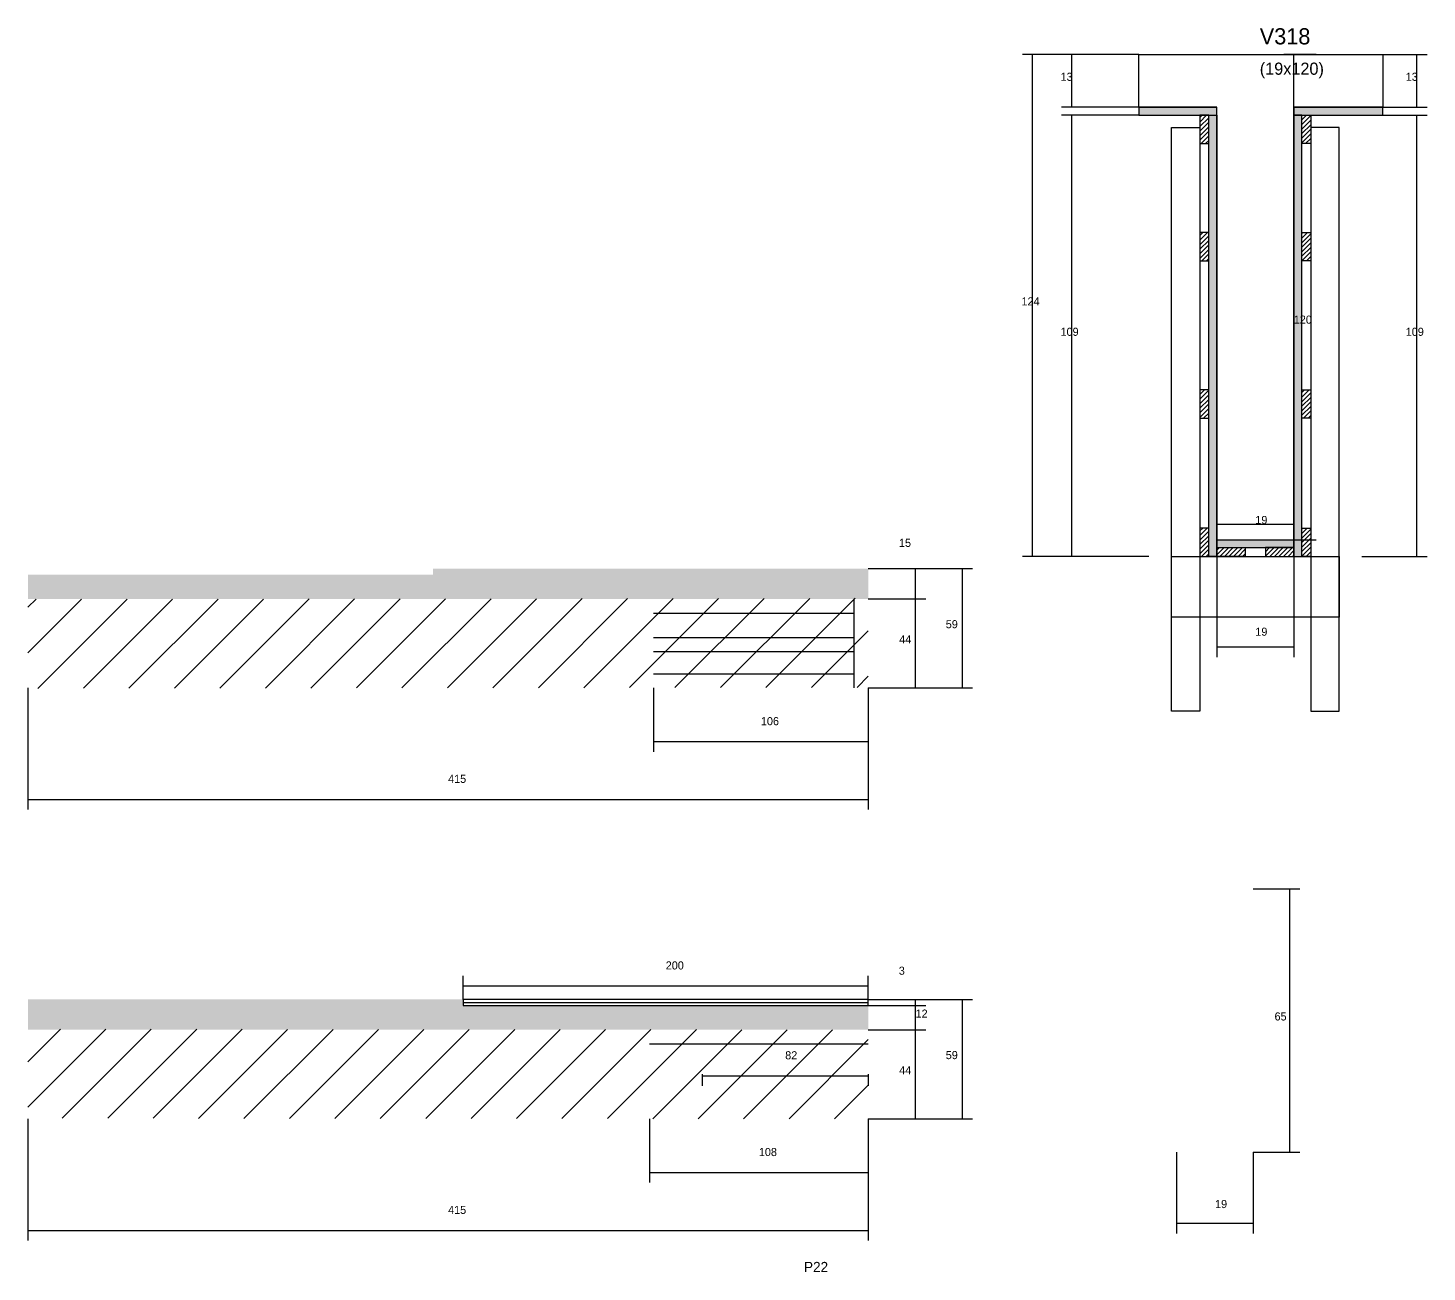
# Model space of a CAD drawing. Header units: metres. Extents: x 3577 to 4881, y 2355 to 3617.
# Drawn here: x 3577 to 4268, y 3002 to 3617 of the extents above; entities that cross this region are included whole.
import ezdxf

# ---------------------------------------------------------------- set-up
doc = ezdxf.new("R2010")
doc.units = ezdxf.units.M
for name, color, linetype in [('CONCRETO', 251, 'Continuous'), ('COTA', 241, 'Continuous'), ('Hachura', 253, 'Continuous'), ('Madeira', 126, 'Continuous'), ('NOMENCLATURA', 7, 'Continuous'), ('Painéis', 200, 'Continuous'), ('REAPROVEITAMENTO', 251, 'Continuous'), ('SARR_2.2x7', 40, 'Continuous'), ('SARR_3.5x7', 81, 'Continuous'), ('SARR_EDITAR', 141, 'Continuous'), ('Texto Seção', 7, 'Continuous')]:
    doc.layers.add(name, color=color, linetype=linetype)

msp = doc.modelspace()

# ---------------------------------------------------------------- hatches: boundary and pattern name
at = {"layer": 'COTA'}
h = msp.add_hatch(dxfattribs=at)
h.set_pattern_fill('AR-CONC', scale=0.03)
h.paths.add_polyline_path([(3777.3, 3346.5), (3577.3, 3346.5), (3577.3, 3346.5), (3577.3, 3334.5), (3577.3, 3334.5), (3992.3, 3334.5), (3992.3, 3334.5), (3992.3, 3349.5), (3992.3, 3349.5), (3777.3, 3349.5), (3777.3, 3349.5), (3777.3, 3346.5)])
h = msp.add_hatch(dxfattribs=at)
h.set_pattern_fill('AR-CONC', scale=0.03)
h.paths.add_polyline_path([(3792.3, 3133.6), (3992.3, 3133.6), (3992.3, 3133.6), (3992.3, 3121.6), (3992.3, 3121.6), (3577.3, 3121.6), (3577.3, 3121.6), (3577.3, 3136.6), (3577.3, 3136.6), (3792.3, 3136.6), (3792.3, 3136.6), (3792.3, 3133.6)])
at = {"layer": 'Hachura'}
h = msp.add_hatch(color=8, dxfattribs=at)
h.dxf.hatch_style = 1
h.paths.add_polyline_path([(4164.5, 3573.5), (4164.5, 3577.5), (4164.5, 3577.5), (4125.9, 3577.5), (4125.9, 3577.5), (4125.9, 3573.5), (4125.9, 3573.5), (4164.5, 3573.5)])
h = msp.add_hatch(dxfattribs=at)
h.set_pattern_fill('ANSI31', scale=0.5)
h.paths.add_polyline_path([(4156.1, 3559.5), (4160.5, 3559.5), (4160.5, 3559.5), (4160.5, 3573.5), (4160.5, 3573.5), (4156.1, 3573.5), (4156.1, 3573.5), (4156.1, 3559.5)])
h = msp.add_hatch(color=8, dxfattribs=at)
h.dxf.hatch_style = 1
h.paths.add_polyline_path([(4160.5, 3573.5), (4164.5, 3573.5), (4164.5, 3573.5), (4164.5, 3355.5), (4164.5, 3355.5), (4160.5, 3355.5), (4160.5, 3355.5), (4160.5, 3573.5)])
h = msp.add_hatch(color=8, dxfattribs=at)
h.dxf.hatch_style = 1
h.paths.add_polyline_path([(4246.5, 3573.5), (4246.5, 3577.5), (4246.5, 3577.5), (4202.5, 3577.5), (4202.5, 3577.5), (4202.5, 3573.5), (4202.5, 3573.5), (4246.5, 3573.5)])
h = msp.add_hatch(color=8, dxfattribs=at)
h.dxf.hatch_style = 1
h.paths.add_polyline_path([(4206.5, 3575.5), (4202.5, 3575.5), (4202.5, 3575.5), (4202.5, 3355.5), (4202.5, 3355.5), (4206.5, 3355.5), (4206.5, 3355.5), (4206.5, 3575.5)])
h = msp.add_hatch(dxfattribs=at)
h.set_pattern_fill('ANSI31', scale=0.5)
h.paths.add_polyline_path([(4210.9, 3559.5), (4206.5, 3559.5), (4206.5, 3559.5), (4206.5, 3573.5), (4206.5, 3573.5), (4210.9, 3573.5), (4210.9, 3573.5), (4210.9, 3559.5)])
h = msp.add_hatch(dxfattribs=at)
h.set_pattern_fill('ANSI31', scale=0.5)
h.paths.add_polyline_path([(4156.1, 3501.5), (4160.5, 3501.5), (4160.5, 3501.5), (4160.5, 3515.5), (4160.5, 3515.5), (4156.1, 3515.5), (4156.1, 3515.5), (4156.1, 3501.5)])
h = msp.add_hatch(dxfattribs=at)
h.set_pattern_fill('ANSI31', scale=0.5)
h.paths.add_polyline_path([(4210.9, 3501.5), (4206.5, 3501.5), (4206.5, 3501.5), (4206.5, 3515.5), (4206.5, 3515.5), (4210.9, 3515.5), (4210.9, 3515.5), (4210.9, 3501.5)])
h = msp.add_hatch(dxfattribs=at)
h.set_pattern_fill('ANSI31', scale=0.5)
h.paths.add_polyline_path([(4156.1, 3423.8), (4160.5, 3423.8), (4160.5, 3423.8), (4160.5, 3437.8), (4160.5, 3437.8), (4156.1, 3437.8), (4156.1, 3437.8), (4156.1, 3423.8)])
h = msp.add_hatch(dxfattribs=at)
h.set_pattern_fill('ANSI31', scale=0.5)
h.paths.add_polyline_path([(4210.9, 3423.8), (4206.5, 3423.8), (4206.5, 3423.8), (4206.5, 3437.8), (4206.5, 3437.8), (4210.9, 3437.8), (4210.9, 3437.8), (4210.9, 3423.8)])
h = msp.add_hatch(dxfattribs=at)
h.set_pattern_fill('ANSI31', scale=0.5)
h.paths.add_polyline_path([(4156.1, 3355.5), (4160.5, 3355.5), (4160.5, 3355.5), (4160.5, 3369.5), (4160.5, 3369.5), (4156.1, 3369.5), (4156.1, 3369.5), (4156.1, 3355.5)])
h = msp.add_hatch(dxfattribs=at)
h.set_pattern_fill('ANSI31', scale=0.5)
h.paths.add_polyline_path([(4210.9, 3355.5), (4206.5, 3355.5), (4206.5, 3355.5), (4206.5, 3369.5), (4206.5, 3369.5), (4210.9, 3369.5), (4210.9, 3369.5), (4210.9, 3355.5)])
h = msp.add_hatch(color=8, dxfattribs=at)
h.dxf.hatch_style = 1
h.paths.add_polyline_path([(4202.5, 3359.9), (4202.5, 3363.5), (4202.5, 3363.5), (4164.5, 3363.5), (4164.5, 3363.5), (4164.5, 3359.9), (4164.5, 3359.9), (4202.5, 3359.9)])
h = msp.add_hatch(dxfattribs=at)
h.set_pattern_fill('ANSI31', scale=0.5)
h.paths.add_polyline_path([(4164.5, 3355.5), (4164.5, 3359.9), (4164.5, 3359.9), (4178.5, 3359.9), (4178.5, 3359.9), (4178.5, 3355.5), (4178.5, 3355.5), (4164.5, 3355.5)])
h = msp.add_hatch(dxfattribs=at)
h.set_pattern_fill('ANSI31', scale=0.5)
h.paths.add_polyline_path([(4202.5, 3355.5), (4202.5, 3359.9), (4202.5, 3359.9), (4188.5, 3359.9), (4188.5, 3359.9), (4188.5, 3355.5), (4188.5, 3355.5), (4202.5, 3355.5)])
at = {"layer": 'REAPROVEITAMENTO'}
h = msp.add_hatch(dxfattribs=at)
h.set_pattern_fill('ANSI31', scale=5)
h.paths.add_polyline_path([(3992.3, 3290.8), (3992.3, 3334.8), (3992.3, 3334.8), (3577.3, 3334.3), (3577.3, 3334.3), (3577.3, 3290.3), (3577.3, 3290.3), (3992.3, 3290.8)])
h = msp.add_hatch(dxfattribs=at)
h.set_pattern_fill('ANSI31', scale=5)
h.paths.add_polyline_path([(3577.3, 3077.9), (3577.3, 3121.9), (3577.3, 3121.9), (3992.3, 3121.6), (3992.3, 3121.6), (3992.3, 3077.6), (3992.3, 3077.6), (3577.3, 3077.9)])

# ---------------------------------------------------------------- linework, layer by layer
at = {"layer": 'CONCRETO'}
msp.add_lwpolyline([(4125.9, 3577.5), (4125.9, 3603.5), (4246.5, 3603.5), (4246.5, 3577.5), (4202.5, 3577.5), (4202.5, 3363.5), (4164.5, 3363.5), (4164.5, 3577.5)], close=True, dxfattribs=at)
at = {"layer": 'COTA'}
for p, q in [((4125.9, 3603.5), (4068.5, 3603.5)), ((4073.5, 3355.5), (4073.5, 3603.5)), ((4125.9, 3603.5), (4087.8, 3603.5)), ((4092.8, 3577.5), (4092.8, 3603.5)), ((4213.5, 3603.5), (4197.5, 3603.5)), ((4202.5, 3363.5), (4202.5, 3603.5)), ((4246.5, 3603.5), (4268.3, 3603.5)), ((4263.3, 3577.5), (4263.3, 3603.5)), ((4125.9, 3577.5), (4087.8, 3577.5)), ((4125.9, 3573.5), (4087.8, 3573.5)), ((4092.8, 3355.5), (4092.8, 3573.5)), ((4246.5, 3577.5), (4268.3, 3577.5)), ((4246.5, 3573.5), (4268.3, 3573.5)), ((4263.3, 3355.5), (4263.3, 3573.5)), ((4164.5, 3355.5), (4164.5, 3376.5)), ((4202.5, 3355.5), (4202.5, 3376.5)), ((4164.5, 3371.5), (4202.5, 3371.5)), ((4213.5, 3363.5), (4197.5, 3363.5)), ((4130.9, 3355.5), (4068.5, 3355.5)), ((4130.9, 3355.5), (4087.8, 3355.5)), ((4164.5, 3355.5), (4164.5, 3305.8)), ((4202.5, 3355.5), (4202.5, 3305.8)), ((4236.1, 3355.5), (4268.3, 3355.5)), ((3992.3, 3349.5), (4020.7, 3349.5)), ((3992.3, 3349.5), (4043.8, 3349.5)), ((4015.7, 3334.5), (4015.7, 3349.5)), ((4038.8, 3290.5), (4038.8, 3349.5)), ((3992.3, 3334.5), (4020.7, 3334.5)), ((3992.3, 3334.5), (4020.7, 3334.5)), ((4015.7, 3290.5), (4015.7, 3334.5)), ((4164.5, 3310.8), (4202.5, 3310.8)), ((3577.3, 3290.5), (3577.3, 3230.4)), ((3886.3, 3290.5), (3886.3, 3259)), ((3992.3, 3290.5), (3992.3, 3259)), ((3992.3, 3290.5), (3992.3, 3230.4)), ((3992.3, 3290.5), (4020.7, 3290.5)), ((3992.3, 3290.5), (4043.8, 3290.5)), ((3886.3, 3264), (3992.3, 3264)), ((3577.3, 3235.4), (3992.3, 3235.4)), ((4182.5, 3191.2), (4205.5, 3191.2)), ((4200.5, 3061.2), (4200.5, 3191.2)), ((3792.3, 3136.6), (3792.3, 3148.3)), ((3992.3, 3136.6), (3992.3, 3148.3)), ((3792.3, 3143.3), (3992.3, 3143.3)), ((3992.3, 3136.6), (4020.7, 3136.6)), ((3992.3, 3136.6), (4043.8, 3136.6)), ((3992.3, 3133.6), (4020.7, 3133.6)), ((3992.3, 3133.6), (4020.7, 3133.6)), ((4015.7, 3133.6), (4015.7, 3136.6)), ((4015.7, 3121.6), (4015.7, 3133.6)), ((4038.8, 3077.6), (4038.8, 3136.6)), ((3992.3, 3121.6), (4020.7, 3121.6)), ((3992.3, 3121.6), (4020.7, 3121.6)), ((4015.7, 3077.6), (4015.7, 3121.6)), ((3910.3, 3099.6), (3910.3, 3093.9)), ((3910.3, 3098.9), (3992.3, 3098.9)), ((3992.3, 3099.6), (3992.3, 3093.9)), ((3577.3, 3077.6), (3577.3, 3017.5)), ((3884.3, 3077.6), (3884.3, 3046.1)), ((3992.3, 3077.6), (3992.3, 3046.1)), ((3992.3, 3077.6), (3992.3, 3017.5)), ((3992.3, 3077.6), (4020.7, 3077.6)), ((3992.3, 3077.6), (4043.8, 3077.6)), ((4144.6, 3061.2), (4144.6, 3021)), ((4182.5, 3061.2), (4182.5, 3021)), ((4182.5, 3061.2), (4205.5, 3061.2)), ((3884.3, 3051.1), (3992.3, 3051.1)), ((3577.3, 3022.5), (3992.3, 3022.5)), ((4144.6, 3026), (4182.5, 3026))]:
    msp.add_line(p, q, dxfattribs=at)
at = {"layer": 'Madeira'}
for points in [[(4156.1, 3559.5), (4160.5, 3559.5), (4160.5, 3573.5), (4156.1, 3573.5)], [(4210.9, 3559.5), (4206.5, 3559.5), (4206.5, 3573.5), (4210.9, 3573.5)], [(4156.1, 3501.5), (4160.5, 3501.5), (4160.5, 3515.5), (4156.1, 3515.5)], [(4210.9, 3501.5), (4206.5, 3501.5), (4206.5, 3515.5), (4210.9, 3515.5)], [(4156.1, 3423.8), (4160.5, 3423.8), (4160.5, 3437.8), (4156.1, 3437.8)], [(4210.9, 3423.8), (4206.5, 3423.8), (4206.5, 3437.8), (4210.9, 3437.8)], [(4156.1, 3355.5), (4160.5, 3355.5), (4160.5, 3369.5), (4156.1, 3369.5)], [(4210.9, 3355.5), (4206.5, 3355.5), (4206.5, 3369.5), (4210.9, 3369.5)], [(4164.5, 3355.5), (4164.5, 3359.9), (4178.5, 3359.9), (4178.5, 3355.5)], [(4202.5, 3355.5), (4202.5, 3359.9), (4188.5, 3359.9), (4188.5, 3355.5)]]:
    msp.add_lwpolyline(points, close=True, dxfattribs=at)
at = {"layer": 'Painéis'}
for p, q in [((4125.9, 3577.5), (4164.5, 3577.5)), ((4202.5, 3577.5), (4246.5, 3577.5))]:
    msp.add_line(p, q, dxfattribs=at)
for points in [[(4164.5, 3573.5), (4164.5, 3577.5), (4125.9, 3577.5), (4125.9, 3573.5)], [(4160.5, 3573.5), (4164.5, 3573.5), (4164.5, 3355.5), (4160.5, 3355.5)], [(4246.5, 3573.5), (4246.5, 3577.5), (4202.5, 3577.5), (4202.5, 3573.5)], [(4206.5, 3573.5), (4202.5, 3573.5), (4202.5, 3355.5), (4206.5, 3355.5)], [(4202.5, 3359.9), (4202.5, 3363.5), (4164.5, 3363.5), (4164.5, 3359.9)], [(3992.3, 3136.6), (3792.3, 3136.6), (3792.3, 3133.6), (3992.3, 3133.6)]]:
    msp.add_lwpolyline(points, close=True, dxfattribs=at)
at = {"layer": 'SARR_2.2x7'}
for p, q in [((3985.3, 3290.5), (3985.3, 3334.5)), ((3886.3, 3327.5), (3985.3, 3327.5)), ((3886.3, 3315.5), (3985.3, 3315.5)), ((3886.3, 3308.5), (3985.3, 3308.5)), ((3886.3, 3297.5), (3985.3, 3297.5)), ((3884.3, 3114.6), (3992.3, 3114.6))]:
    msp.add_line(p, q, dxfattribs=at)
at = {"layer": 'SARR_3.5x7'}
for points in [[(4142.1, 3567.5), (4156.1, 3567.5), (4156.1, 3279), (4142.1, 3279)], [(4224.9, 3567.5), (4210.9, 3567.5), (4210.9, 3279), (4224.9, 3279)], [(4142.1, 3355.5), (4224.9, 3355.5), (4224.9, 3325.5), (4142.1, 3325.5)]]:
    msp.add_lwpolyline(points, close=True, dxfattribs=at)
at = {"layer": 'SARR_EDITAR'}
msp.add_line((3792.3, 3135.1), (3992.3, 3135.1), dxfattribs=at)

# ---------------------------------------------------------------- texts
at = {"layer": 'COTA'}
for s, p in [('13', (4087.3, 3590.5)), ('13', (4257.8, 3590.5)), ('124', (4068, 3479.5)), ('120', (4202.5, 3470.5)), ('109', (4087.3, 3464.5)), ('109', (4257.8, 3464.5)), ('19', (4183.5, 3371.5)), ('15', (4007.5, 3360.2)), ('59', (4030.6, 3320)), ('19', (4183.5, 3316.3)), ('44', (4007.6, 3312.5)), ('106', (3939.3, 3272.1)), ('415', (3784.8, 3243.6)), ('200', (3892.3, 3151.4)), ('3', (4007.4, 3148.8)), ('12', (4015.7, 3127.6)), ('65', (4193, 3126.2)), ('82', (3951.3, 3107)), ('59', (4030.6, 3107.1)), ('44', (4007.6, 3099.6)), ('108', (3938.3, 3059.2)), ('415', (3784.8, 3030.6)), ('19', (4163.6, 3033.5))]:
    msp.add_text(s, height=4, dxfattribs=at).set_placement(p)
at = {"layer": 'NOMENCLATURA'}
msp.add_text('P22', height=5, dxfattribs=at).set_placement((3960.6, 3001.9))
at = {"layer": 'Texto Seção'}
for s, height, p in [('V318', 8, (4185.7, 3608.5)), ('(19x120)', 6, (4185.7, 3593.5))]:
    msp.add_text(s, height=height, dxfattribs=at).set_placement(p)

doc.saveas('drawing.dxf')
